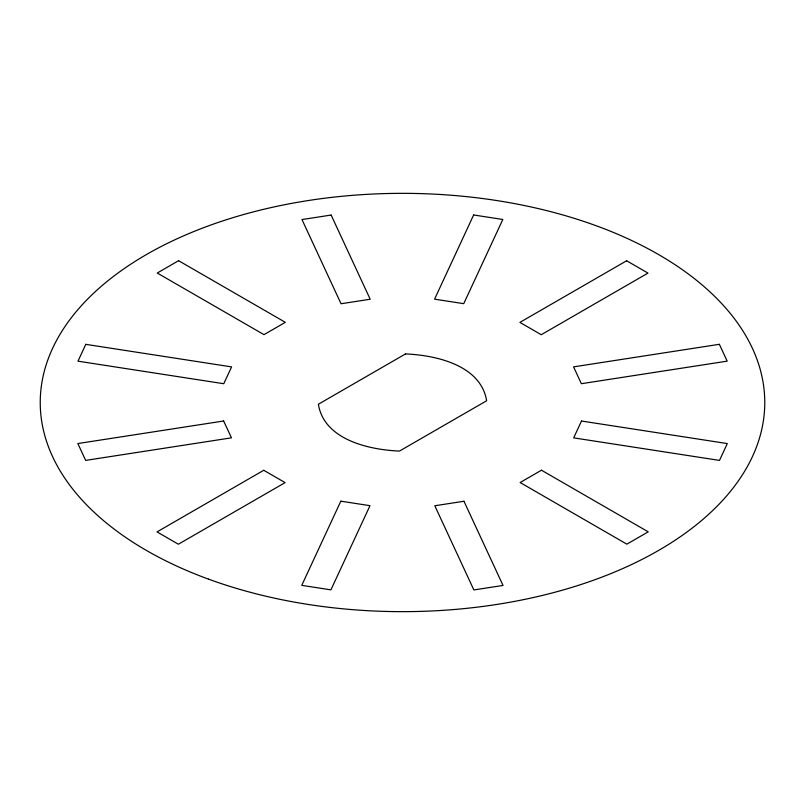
<?xml version="1.0" encoding="UTF-8"?>
<svg xmlns="http://www.w3.org/2000/svg" width="805" height="805" viewBox="0 0 805 805"><rect width="100%" height="100%" fill="white"/><g stroke="black" fill="none" stroke-linecap="round" stroke-linejoin="round"><path stroke-width="1.21" d="M85.793 344.339L77.974 361.173L223.78 383.723L231.588 366.889L85.793 344.339M340.827 501.173L301.754 585.356L330.915 589.864L369.988 505.681L340.827 501.173M473.652 214.975L434.579 299.158L463.74 303.666L502.813 219.483L473.652 214.975M581.502 421.025L573.683 437.86L719.489 460.41L727.307 443.575L581.502 421.025M178.589 260.699L157.247 273.026L263.98 334.649L285.332 322.322L178.589 260.699M405.519 353.928L318.367 404.241C324.153 439.872 369.123 449.804 399.481 451.072L486.633 400.759C480.847 365.128 435.877 355.196 405.519 353.928M263.748 470.281L157.015 531.904L178.368 544.23L285.101 482.608L263.748 470.281M626.632 260.77L519.899 322.392L541.252 334.719L647.985 273.096L626.632 260.77M541.483 470.211L520.131 482.537L626.864 544.16L648.216 531.833L541.483 470.211M331.137 215.056L301.976 219.564L341.038 303.747L370.199 299.239L331.137 215.056M223.649 420.995L77.854 443.555L85.662 460.39L231.468 437.829L223.649 420.995M719.358 344.309L573.562 366.869L581.371 383.703L727.177 361.143L719.358 344.309M463.962 501.253L434.801 505.761L473.863 589.944L503.024 585.436L463.962 501.253M208.535 579.147A362.27 209.159 0 0 0 764.458 411.154A362.27 209.159 0 0 0 234.507 217.189A362.27 209.159 0 0 0 208.535 579.147"/></g></svg>
